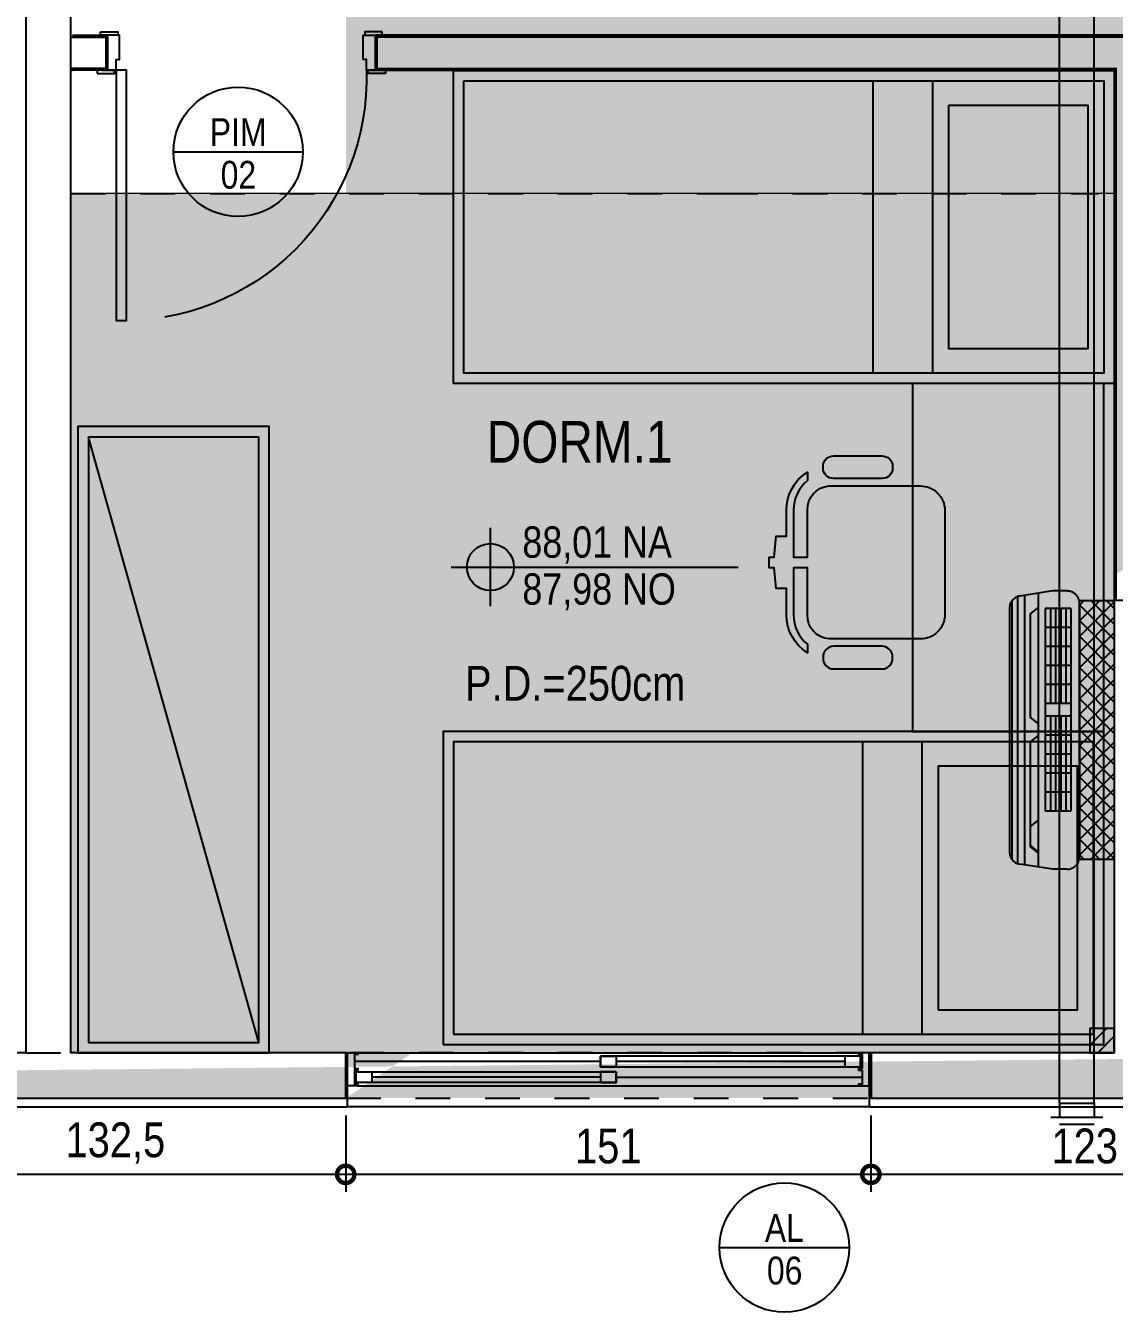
# Model space of a CAD drawing. Header units: metres. Extents: x -40 to 570, y -25 to 184.
# Drawn here: x 2.66 to 5.79, y -9.986 to -6.288 of the extents above; entities that cross this region are included whole.
import ezdxf
from ezdxf.enums import TextEntityAlignment as Align

# ---------------------------------------------------------------- set-up
doc = ezdxf.new("R2010")
doc.units = ezdxf.units.M
for name, pattern in [('DUPLEX INFERIOR$0$DASHEDX2', [1.5, 1, -0.5]), ('DUPLEX INFERIOR$0$ESTILO_TQS_0001', [1, 0.7, -0.3]), ('DUPLEX INFERIOR$0$HIDDEN2', [0.1875, 0.125, -0.0625])]:
    doc.linetypes.add(name, pattern=pattern)
for name, color, linetype in [('ARQ-DIM', 2, 'Continuous'), ('ARQ-SIM', 1, 'Continuous'), ('ARQ-TXT', 2, 'Continuous'), ('DUPLEX INFERIOR$0$1', 232, 'DUPLEX INFERIOR$0$DASHEDX2'), ('DUPLEX INFERIOR$0$210', 15, 'DUPLEX INFERIOR$0$ESTILO_TQS_0001'), ('DUPLEX INFERIOR$0$3', 2, 'Continuous'), ('DUPLEX INFERIOR$0$4', 2, 'Continuous'), ('DUPLEX INFERIOR$0$5', 2, 'Continuous'), ('DUPLEX INFERIOR$0$ARQ-ALV ACAB', 4, 'Continuous'), ('DUPLEX INFERIOR$0$ARQ-ALV OSSO', 5, 'Continuous'), ('DUPLEX INFERIOR$0$ARQ-AUX', 7, 'Continuous'), ('DUPLEX INFERIOR$0$ARQ-AUX1 @ 1', 1, 'Continuous'), ('DUPLEX INFERIOR$0$ARQ-CAX @ 1', 1, 'Continuous'), ('DUPLEX INFERIOR$0$ARQ-ENCH', 1, 'Continuous'), ('DUPLEX INFERIOR$0$ARQ-MOB', 7, 'Continuous'), ('DUPLEX INFERIOR$0$ARQ-PRJ', 7, 'DUPLEX INFERIOR$0$DASHEDX2'), ('DUPLEX INFERIOR$0$MAUROAMARELO', 162, 'DUPLEX INFERIOR$0$DASHEDX2'), ('DUPLEX INFERIOR$0$MAUROCYAN', 162, 'Continuous')]:
    doc.layers.add(name, color=color, linetype=linetype)
doc.layers.add('DUPLEX INFERIOR$0$ARQ-FORRO', color=9, linetype='Continuous', lineweight=5)
doc.styles.add('Adesa', font='ARIALN.TTF')
doc.dimstyles.new('ADESA 1-0050', dxfattribs={"dimtxt": 0.1, "dimasz": 0.1, "dimexe": 0.05, "dimexo": 0.05, "dimgap": 0.03, "dimtad": 1, "dimdec": 1, "dimlfac": 100, "dimzin": 12, "dimtxsty": 'Adesa', "dimblk": 'DOTSMALL', "dimcen": 1, "dimdle": 0.05, "dimclrd": 1, "dimclre": 1, "dimclrt": 256, "dimazin": 3, "dimtm": 1e-09, "dimtfac": 1, "dimtdec": 1, "dimtmove": 1, "dimatfit": 0, "dimldrblk": 'DOTSMALL', "dimfxl": 0.8, "dimtvp": 2, "dimtolj": 1, "dimtzin": 0, "dimarcsym": 0})

# ---------------------------------------------------------------- blocks, each defined once
blk = doc.blocks.new('NipAcOs')
at = {"layer": 'ARQ-SIM'}
h = blk.add_hatch(color=256, dxfattribs=at)
h.dxf.hatch_style = 1
h.paths.add_polyline_path([(0, 0.15, 0.414214), (-0.15, 0), (0, 0)])
h.paths.add_polyline_path([(0.15, 0), (0, 0), (0, -0.15, 0.414214)])
for p, q in [((0, -0.25), (0, 0.25)), ((-0.25, 0), (0.15, 0)), ((0.15, 0), (1.5834, 0))]:
    blk.add_line(p, q, dxfattribs=at)
blk.add_circle((0, 0), 0.15, dxfattribs=at)
at = {"style": 'Adesa'}
for p in [(0.204, 0.06), (0.204, -0.24)]:
    blk.add_attdef('000,00', p, '', height=0.2, dxfattribs=at)
blk = doc.blocks.new('DUPLEX INFERIOR$0$CAMA-SOLTEIRO')
at = {"flags": 128}
for points in [[(1.9, 0), (0, 0), (0, 0.9), (1.9, 0.9)], [(1.87, 0.03), (0.03, 0.03), (0.03, 0.87), (1.87, 0.87)], [(0.6938, 0.03), (0.5224, 0.03), (0.5224, 0.87), (0.6938, 0.87)], [(0.4762, 0.1), (0.0762, 0.1), (0.0762, 0.8), (0.4762, 0.8)]]:
    blk.add_lwpolyline(points, close=True, dxfattribs=at)
blk = doc.blocks.new('*U807')
at = {"flags": 128}
for points in [[(1.8, 0), (1.8, 0.55), (0, 0.55), (0, 0)], [(1.77, 0.03), (1.77, 0.52), (0.03, 0.52), (0.03, 0.03)]]:
    blk.add_lwpolyline(points, close=True, dxfattribs=at)
blk.add_lwpolyline([(1.77, 0.52), (0.03, 0.03)], dxfattribs=at)
blk = doc.blocks.new('DUPLEX INFERIOR$0$arq-cadeira giro')
at = {"linetype": 'Continuous'}
blk.add_lwpolyline([(-0.25, -0.3062), (-0.18, -0.3062, 0.414214), (-0.15, -0.2762), (-0.15, -0.2712, 0.414214), (-0.18, -0.2412), (-0.25, -0.2412), (-0.32, -0.2412, 0.414214), (-0.35, -0.2712), (-0.35, -0.2762, 0.414214), (-0.32, -0.3062)], format="xyb", close=True, dxfattribs=at)
at = {"layer": 'DUPLEX INFERIOR$0$ARQ-MOB', "linetype": 'Continuous'}
for points in [[(-0.25, 0.3062), (-0.18, 0.3062, -0.414214), (-0.15, 0.2762), (-0.15, 0.2712, -0.414214), (-0.18, 0.2412), (-0.25, 0.2412), (-0.32, 0.2412, -0.414214), (-0.35, 0.2712), (-0.35, 0.2762, -0.414214), (-0.32, 0.3062)], [(-0.25, -0.3062), (-0.18, -0.3062, 0.414214), (-0.15, -0.2762), (-0.15, -0.2712, 0.414214), (-0.18, -0.2412), (-0.25, -0.2412), (-0.32, -0.2412, 0.414214), (-0.35, -0.2712), (-0.35, -0.2762, 0.414214), (-0.32, -0.3062)]]:
    blk.add_lwpolyline(points, format="xyb", close=True, dxfattribs=at)
at = {"layer": 'DUPLEX INFERIOR$0$ARQ-MOB'}
blk.add_lwpolyline([(-0.5052, 0), (-0.5052, 0.0154), (-0.4902, 0.0154), (-0.4852, 0.0754), (-0.4552, 0.0754), (-0.4552, 0.1504, -0.255924), (-0.3952, 0.2599), (-0.3952, 0.2352, 0.223888), (-0.4352, 0.1504), (-0.4352, 0.0154), (-0.3952, 0.0154), (-0.3952, 0.1504, -0.39825), (-0.3325, 0.22), (-0.07, 0.22, -0.414214), (0, 0.15), (0, 0), (0, -0.15, -0.414214), (-0.07, -0.22), (-0.3325, -0.22, -0.39825), (-0.3952, -0.1504), (-0.3952, -0.0154), (-0.4352, -0.0154), (-0.4352, -0.1504, 0.223888), (-0.3952, -0.2352), (-0.3952, -0.2599, -0.255924), (-0.4552, -0.1504), (-0.4552, -0.0754), (-0.4852, -0.0754), (-0.4902, -0.0154), (-0.5052, -0.0154)], format="xyb", close=True, dxfattribs=at)
blk = doc.blocks.new('DUPLEX INFERIOR$0$LAYOUT APTO DUP INF TIPO 2')
at = {"layer": 'DUPLEX INFERIOR$0$ARQ-MOB'}
blk.add_lwpolyline([(-21.1047, -8.315), (-21.105, -7.315), (-20.5547, -7.315), (-20.5547, -8.315)], close=True, dxfattribs=at)
at = {"layer": 'DUPLEX INFERIOR$0$ARQ-MOB', "xscale": -1, "zscale": 39.37007874015748, "rotation": 180}
blk.add_blockref('DUPLEX INFERIOR$0$CAMA-SOLTEIRO', (-21.1349, -6.415), dxfattribs=at)
at = {"layer": 'DUPLEX INFERIOR$0$ARQ-MOB', "xscale": -1, "rotation": 90}
blk.add_blockref('*U807', (-18.155, -7.4388, 0), dxfattribs=at)
at = {"layer": 'DUPLEX INFERIOR$0$ARQ-MOB', "ltscale": 0.5, "xscale": -1}
blk.add_blockref('DUPLEX INFERIOR$0$arq-cadeira giro', (-20.6475, -7.8291, 0), dxfattribs=at)
at = {"layer": 'DUPLEX INFERIOR$0$ARQ-MOB', "zscale": 39.37007874015748}
blk.add_blockref('DUPLEX INFERIOR$0$CAMA-SOLTEIRO', (-21.105, -9.215), dxfattribs=at)
blk = doc.blocks.new('*U908')
at = {"color": 0, "linetype": 'ByBlock', "ltscale": 0.5}
for points in [[(0.02, -0.045), (0.03, -0.045), (0.03, -0.05), (0.02, -0.05), (0.02, -0.09), (0.03, -0.09), (0.03, -0.095), (0.02, -0.095), (0.02, -0.09), (0.03, -0.09), (0.03, -0.095), (0, -0.095), (0, 0), (0.03, 0), (0.03, -0.005), (0.02, -0.005), (0.02, -0.045)], [(1.48, -0.045), (1.47, -0.045), (1.47, -0.05), (1.48, -0.05), (1.48, -0.09), (1.47, -0.09), (1.47, -0.095), (1.48, -0.095), (1.48, -0.09), (1.47, -0.09), (1.47, -0.095), (1.5, -0.095), (1.5, 0), (1.47, 0), (1.47, -0.005), (1.48, -0.005), (1.48, -0.045)], [(0.025, -0.01), (0.07, -0.01), (0.07, -0.04), (0.025, -0.04)], [(0.7725, -0.01), (0.7275, -0.01), (0.7275, -0.04), (0.7725, -0.04)], [(0.7275, -0.055), (0.7725, -0.055), (0.7725, -0.085), (0.7275, -0.085)], [(1.475, -0.055), (1.43, -0.055), (1.43, -0.085), (1.475, -0.085)]]:
    blk.add_lwpolyline(points, close=True, dxfattribs=at)
at = {"color": 8, "linetype": 'ByBlock', "ltscale": 0.5}
for points in [[(1.47, 0), (0.03, 0)], [(0.7725, -0.025), (1.48, -0.025)], [(0.7275, -0.07), (0.02, -0.07)], [(1.47, -0.095), (0.03, -0.095)]]:
    blk.add_lwpolyline(points, dxfattribs=at)
at = {"color": 7, "linetype": 'ByBlock', "ltscale": 0.5}
for points in [[(0.7725, -0.01), (0.7725, -0.04), (0.025, -0.04), (0.025, -0.01)], [(0.7275, -0.055), (0.7275, -0.085), (1.475, -0.085), (1.475, -0.055)]]:
    blk.add_lwpolyline(points, close=True, dxfattribs=at)
for points in [[(0.07, -0.025), (0.7275, -0.025)], [(0.7725, -0.07), (1.43, -0.07)]]:
    blk.add_lwpolyline(points, dxfattribs=at)
blk = doc.blocks.new('*U916')
for points in [[(-0.765, -0.04), (-0.715, -0.04), (-0.715, -0.05), (-0.765, -0.05)], [(0.045, -0.04), (-0.005, -0.04), (-0.005, -0.05), (0.045, -0.05)], [(-0.775, -0.16), (-0.725, -0.16), (-0.725, -0.15), (-0.775, -0.15)], [(0, -0.15), (0, -0.87), (-0.03, -0.87), (-0.03, -0.15)], [(0.055, -0.16), (0.005, -0.16), (0.005, -0.15), (0.055, -0.15)]]:
    blk.add_lwpolyline(points, close=True)
for points in [[(-0.76, -0.15), (-0.72, -0.15), (-0.72, -0.12), (-0.71, -0.12), (-0.71, -0.05), (-0.745, -0.05), (-0.745, -0.15)], [(0.04, -0.15), (0, -0.15), (0, -0.12), (-0.01, -0.12), (-0.01, -0.05), (0.025, -0.05), (0.025, -0.15)]]:
    blk.add_lwpolyline(points)
at = {"layer": 'DUPLEX INFERIOR$0$ARQ-PRJ'}
blk.add_arc((-0.0208, -0.1708), 0.6995, 178.2986, 271.7014, dxfattribs=at)
blk = doc.blocks.new('DUPLEX INFERIOR$0$E2')
at = {"layer": 'DUPLEX INFERIOR$0$ARQ-PRJ'}
for p, q in [((305.3871, -368.5577), (305.5371, -368.5577)), ((305.4121, -368.5377), (305.5121, -368.5377)), ((305.4121, -368.5977), (305.4121, -368.5577)), ((305.5121, -368.5977), (305.5121, -368.5577)), ((305.4121, -368.5977), (305.5121, -368.5977))]:
    blk.add_line(p, q, dxfattribs=at)
blk = doc.blocks.new('DUPLEX INFERIOR$0$A$Cb062c115')
at = {"layer": 'DUPLEX INFERIOR$0$ARQ-PRJ', "linetype": 'DUPLEX INFERIOR$0$HIDDEN2', "ltscale": 50}
for p, q in [((0.2126, -0.0098, 0), (0.2126, -3.3162, 0)), ((0.3126, -0.0098, 0), (0.3126, -3.3162, 0))]:
    blk.add_line(p, q, dxfattribs=at)
at = {"layer": 'DUPLEX INFERIOR$0$ARQ-PRJ', "xscale": -1}
blk.add_blockref('DUPLEX INFERIOR$0$E2', (305.7247, 368.5879, 0), dxfattribs=at)
blk = doc.blocks.new('DUPLEX INFERIOR$0$PL APTO TIPO 3')
at = {"layer": 'DUPLEX INFERIOR$0$ARQ-ENCH'}
h = blk.add_hatch(dxfattribs=at)
h.set_pattern_fill('ANSI31', color=256, scale=0.01)
h.set_pattern_definition([(45, (-83.549162, 10.369576), (-0.02245064, 0.02245064), [])])
h.paths.add_polyline_path([(-10.9899, 2.76), (-10.9199, 2.76), (-10.9199, 2.83), (-10.9899, 2.83)])
at = {"layer": 'DUPLEX INFERIOR$0$ARQ-FORRO'}
h = blk.add_hatch(color=256, dxfattribs=at)
h.dxf.hatch_style = 1
h.paths.add_polyline_path([(-7.99, 2.83), (-10.99, 2.83), (-10.99, 0.36), (-7.99, 0.36)])
at = {"layer": 'DUPLEX INFERIOR$0$ARQ-ALV ACAB'}
for p, q in [((-10.285, 2.9849, 0), (-11.145, 2.9849, 0)), ((-10.285, 2.83, 0), (-10.285, 2.9849, 0)), ((-10.9899, 1.525, 0), (-10.9899, 2.83, 0)), ((-10.9899, 2.83, 0), (-10.285, 2.83, 0))]:
    blk.add_line(p, q, dxfattribs=at)
at = {"layer": 'DUPLEX INFERIOR$0$ARQ-ALV ACAB', "elevation": 0}
for points in [[(-10.8576, 2.985), (-11.525, 2.985)], [(-7.86, 2.83), (-7.4503, 2.8299), (-7.4503, 2.9849), (-7.905, 2.9849), (-7.905, 2.9849), (-8.785, 2.9849), (-8.785, 2.83), (-7.99, 2.83), (-7.99, 0.005), (-7.995, 0.005), (-7.995, 0.005)], [(-7.99, -0.095), (-7.99, -0.1612), (-7.99, -0.17), (-7.99, -0.175), (-7.86, -0.175), (-7.86, 2.83)], [(-11.0899, 1.53), (-11.0899, -0.0951), (-8.865, -0.095), (-8.865, 0.005), (-10.99, 0.0049), (-10.9899, 1.525)]]:
    blk.add_lwpolyline(points, dxfattribs=at)
at = {"layer": 'DUPLEX INFERIOR$0$ARQ-ALV ACAB'}
blk.add_lwpolyline([(-7.995, -0.095), (-8.095, -0.095), (-8.095, 0.005), (-7.995, 0.005)], dxfattribs=at)
at = {"layer": 'DUPLEX INFERIOR$0$ARQ-ALV OSSO', "elevation": 0}
for points in [[(-10.8576, 2.96), (-11.52, 2.96)], [(-11.0849, 1.53), (-11.0849, -0.0901), (-8.87, -0.09), (-8.87, 0), (-10.995, -0.0001), (-10.9949, 1.53)]]:
    blk.add_lwpolyline(points, dxfattribs=at)
at = {"layer": 'DUPLEX INFERIOR$0$ARQ-ALV OSSO'}
blk.add_lwpolyline([(-7.99, -0.09), (-8.09, -0.09), (-8.09, 0), (-7.99, 0)], dxfattribs=at)
at = {"layer": 'DUPLEX INFERIOR$0$ARQ-AUX', "elevation": 0}
blk.add_lwpolyline([(-10.29, 2.9849), (-8.785, 2.9849)], dxfattribs=at)
at = {"layer": 'DUPLEX INFERIOR$0$ARQ-ENCH', "elevation": 0}
blk.add_lwpolyline([(-10.9899, 2.76), (-10.9199, 2.76), (-10.9199, 2.83), (-10.9899, 2.83)], close=True, dxfattribs=at)
at = {"layer": 'DUPLEX INFERIOR$0$ARQ-FORRO', "elevation": 0}
blk.add_lwpolyline([(-7.99, 2.83), (-10.99, 2.83), (-10.99, 0.36), (-7.99, 0.36)], close=True, dxfattribs=at)
blk.add_blockref('DUPLEX INFERIOR$0$A$Cb062c115', (-11.145, 2.9849, 0))
at = {"layer": 'DUPLEX INFERIOR$0$ARQ-AUX1 @ 1', "xscale": -1, "rotation": 180}
blk.add_blockref('*U908', (-10.285, 2.83, 0), dxfattribs=at)
at = {"layer": 'DUPLEX INFERIOR$0$ARQ-CAX @ 1', "xscale": -1, "rotation": 180}
blk.add_blockref('*U916', (-8.12, -0.145), dxfattribs=at)
blk = doc.blocks.new('DUPLEX INFERIOR$0$Q1')
at = {"layer": 'DUPLEX INFERIOR$0$MAUROAMARELO'}
for p, q in [((240.9168, -387.1027), (240.1738, -387.1027)), ((240.8957, -387.0957), (240.1949, -387.0957)), ((240.1453, -387.22), (240.16, -387.125)), ((240.9328, -387.1387), (240.1577, -387.1387)), ((240.9288, -387.1183), (240.1619, -387.1183)), ((240.9453, -387.22), (240.9307, -387.125)), ((240.1927, -387.1785), (240.2109, -387.1547)), ((240.1959, -387.1785), (240.2142, -387.1547)), ((240.2684, -387.1547), (240.2109, -387.1547)), ((240.5115, -387.1547), (240.2142, -387.1547)), ((240.2867, -387.1785), (240.2684, -387.1547)), ((240.5298, -387.1785), (240.5115, -387.1547)), ((240.5641, -387.1785), (240.5823, -387.1547)), ((240.8797, -387.1547), (240.5823, -387.1547)), ((240.898, -387.1785), (240.8797, -387.1547)), ((240.9389, -387.1785), (240.151, -387.1785)), ((240.3122, -387.2718), (240.3122, -387.1987)), ((240.6214, -387.1987), (240.3122, -387.1987)), ((240.4202, -387.2135), (240.3122, -387.2135)), ((240.3669, -387.2718), (240.3669, -387.1987)), ((240.4833, -387.2135), (240.4202, -387.2135)), ((240.4217, -387.2718), (240.4217, -387.1987)), ((240.4764, -387.2718), (240.4764, -387.1987)), ((240.5464, -387.2135), (240.4833, -387.2135)), ((240.5311, -387.2718), (240.5311, -387.1987)), ((240.5859, -387.2135), (240.5464, -387.2135)), ((240.5859, -387.2718), (240.5859, -387.1987)), ((240.6214, -387.2718), (240.6214, -387.1987)), ((240.895, -387.1987), (240.6214, -387.1987)), ((240.7294, -387.2135), (240.6214, -387.2135)), ((240.6761, -387.2718), (240.6761, -387.1987)), ((240.7925, -387.2135), (240.7294, -387.2135)), ((240.7308, -387.2718), (240.7308, -387.1987)), ((240.7856, -387.2718), (240.7856, -387.1987)), ((240.8556, -387.2135), (240.7925, -387.2135)), ((240.8403, -387.2718), (240.8403, -387.1987)), ((240.895, -387.2135), (240.8556, -387.2135)), ((240.895, -387.2718), (240.895, -387.1987)), ((240.1453, -387.2614), (240.1453, -387.22)), ((240.4202, -387.2283), (240.3122, -387.2283)), ((240.4202, -387.2431), (240.3122, -387.2431)), ((240.4833, -387.2283), (240.4202, -387.2283)), ((240.4833, -387.2431), (240.4202, -387.2431)), ((240.5464, -387.2283), (240.4833, -387.2283)), ((240.5464, -387.2431), (240.4833, -387.2431)), ((240.5859, -387.2283), (240.5464, -387.2283)), ((240.5859, -387.2431), (240.5464, -387.2431)), ((240.7294, -387.2283), (240.6214, -387.2283)), ((240.7294, -387.2431), (240.6214, -387.2431)), ((240.7925, -387.2283), (240.7294, -387.2283)), ((240.7925, -387.2431), (240.7294, -387.2431)), ((240.8556, -387.2283), (240.7925, -387.2283)), ((240.8556, -387.2431), (240.7925, -387.2431)), ((240.895, -387.2283), (240.8556, -387.2283)), ((240.895, -387.2431), (240.8556, -387.2431)), ((240.9453, -387.2614), (240.9453, -387.22)), ((240.4202, -387.2578), (240.3122, -387.2578)), ((240.6214, -387.2718), (240.3122, -387.2718)), ((240.4833, -387.2578), (240.4202, -387.2578)), ((240.5464, -387.2578), (240.4833, -387.2578)), ((240.5859, -387.2578), (240.5464, -387.2578)), ((240.7294, -387.2578), (240.6214, -387.2578)), ((240.895, -387.2718), (240.6214, -387.2718)), ((240.7925, -387.2578), (240.7294, -387.2578)), ((240.8556, -387.2578), (240.7925, -387.2578)), ((240.895, -387.2578), (240.8556, -387.2578)), ((240.9098, -387.2969), (240.1808, -387.2969))]:
    blk.add_line(p, q, dxfattribs=at)
for centre, start, end in [((240.1949, -387.1312), 90, 170), ((240.8957, -387.1312), 10, 90), ((240.1808, -387.2614), 180, 270), ((240.9098, -387.2614), 270, 0)]:
    blk.add_arc(centre, 0.0355, start, end, dxfattribs=at)
blk = doc.blocks.new('DUPLEX INFERIOR$0$EN5')
at = {"layer": 'DUPLEX INFERIOR$0$MAUROCYAN', "linetype": 'Continuous'}
h = blk.add_hatch(dxfattribs=at)
h.set_pattern_fill('ANSI37', color=256, scale=0.01, angle=90)
h.set_pattern_definition([(135, (11497.746498, -5025.019895), (-0.0224506403, -0.0224506403), []), (225, (11497.746498, -5025.019895), (0.0224506403, -0.0224506403), [])])
h.paths.add_polyline_path([(8262.3389, 3230.3987), (8262.3389, 3231.1434), (8262.4389, 3231.1434), (8262.4389, 3230.3987)])
at = {"layer": 'DUPLEX INFERIOR$0$MAUROCYAN'}
blk.add_lwpolyline([(8262.3389, 3230.3987), (8262.3389, 3231.1434), (8262.4389, 3231.1434), (8262.4389, 3230.3987)], close=True, dxfattribs=at)
blk = doc.blocks.new('DUPLEX INFERIOR$0$A$Cca75143c')
at = {"layer": 'DUPLEX INFERIOR$0$MAUROAMARELO', "rotation": 89.99999999999999}
blk.add_blockref('DUPLEX INFERIOR$0$Q1', (-391.5469, -241.0678), dxfattribs=at)
at = {"layer": 'DUPLEX INFERIOR$0$MAUROCYAN'}
blk.add_blockref('DUPLEX INFERIOR$0$EN5', (-8266.589, -3231.2935), dxfattribs=at)
blk = doc.blocks.new('DUPLEX INFERIOR$0$EST-LO-11-DPS-R00')
at = {"layer": 'DUPLEX INFERIOR$0$3'}
h = blk.add_hatch(color=8, dxfattribs=at)
h.dxf.hatch_style = 1
h.paths.add_polyline_path([(-2548.999343, 77.995239), (-2561.999343, 77.995239), (-2561.999343, -195.997845), (-2399.510997, -195.997845), (-2399.510997, -182.997845), (-2548.999343, -182.997845)], flags=17)
h.paths.add_polyline_path([(-1534.999687, -195.99998), (-1385.510847, -195.99998), (-1385.510847, -183.000162), (-1534.999687, -183.000162), (-1534.999687, 77.996564), (-1547.999687, 77.996564), (-1547.999687, -232.000655), (-1995.001965, -232.000655), (-1995.001965, -100.000255), (-2008.001965, -100.000255), (-2008.001965, -232.000956), (-2253.500545, -232.000956), (-2253.500545, -245.000515), (-1534.999687, -245.000515)], flags=17)
h.paths.add_polyline_path([(-2399.510997, -445.004573), (-2561.999822, -445.004573), (-2561.999822, -718.997885), (-2548.999822, -718.997885), (-2548.999822, -458.004573), (-2399.510997, -458.004573)], flags=17)
h.paths.add_polyline_path([(-232.004486, -395.998796), (719.496112, -396.003017), (719.496112, -409.003017), (473.006123, -409.003017), (473.006123, -541.00374), (459.996043, -541.00374), (459.996043, -409.002436), (12.995548, -409.002436), (12.995548, -937.000989), (-251.979379, -937.000989), (-251.979379, -924.007258), (-232.004327, -924.007258), (-232.004327, -855.00029), (-213.00434, -855.00029), (-213.00434, -924.000989), (-0.004452, -924.000989), (-0.004452, -414.999045), (-213.004452, -414.999045), (-213.004452, -481.999806), (-232.004486, -481.999806)])
h.paths.add_polyline_path([(719.496112, -244.999631), (-57.501936, -244.996565), (-57.501936, -225.996565), (0, -225.996565), (0, 0), (-236.004459, 0), (-236.004459, -245.001184), (-249.004459, -245.001184), (-249.004459, 12.999153), (-0.000305, 12.999153), (-0.000305, 282.997758), (-504.003335, 282.997758), (-504.003335, -245.001184), (-517.003335, -245.001184), (-517.003335, 295.998453), (12.994618, 295.998453), (12.994618, -232.000212), (459.996043, -232.000212), (459.996043, -99.998908), (472.996043, -99.998908), (472.996043, -231.999631), (719.496112, -231.999631)])
h.paths.add_polyline_path([(-993.00031, -541.00374), (-993.00031, -409.003017), (-1239.500379, -409.003017), (-1239.500379, -396.003017), (-520.003335, -396.002991), (-520.003335, -409.002991), (-980.00031, -409.002436), (-980.00031, -541.00374)])
h.paths.add_polyline_path([(-2253.500545, -396.001692), (-1534.999904, -396.002133), (-1534.999904, -445.002668), (-1385.510832, -445.002668), (-1385.510832, -458.002486), (-1534.999904, -458.002486), (-1534.999904, -718.997619), (-1547.999904, -718.997619), (-1547.999904, -409.001461), (-1995.001777, -409.001461), (-1995.001777, -540.99621), (-2008.001965, -540.99621), (-2008.001965, -409.001316), (-2253.500545, -409.001316)])
h.paths.add_polyline_path([(1027.995404, -445.001113), (865.506331, -445.001113), (865.506331, -458.001113), (1014.995404, -458.001113), (1014.995404, -718.997491), (1027.995404, -718.997491)])
h.paths.add_polyline_path([(-520.003335, -244.999631), (-520.003335, -232.000212), (-980.00031, -232.000212), (-980.00031, -99.998908), (-993.00031, -99.998908), (-993.00031, -231.999631), (-1239.500379, -231.999631), (-1239.500379, -244.999631)])
h.paths.add_polyline_path([(1245.999783, -327.001325), (1689.007686, -327.001325), (1689.007686, -314.001325), (1245.999783, -314.001325)])
h.paths.add_polyline_path([(1027.995156, -196.001535), (1027.995156, 77.998295), (1014.995156, 77.998295), (1014.995156, -183.001611), (865.506331, -183.001611), (865.506331, -196.001535)])
h.paths.add_polyline_path([(-3223.007243, -327.001325), (-2779.99934, -327.001325), (-2779.99934, -314.001325), (-3223.007243, -314.001325)])
h.paths.add_polyline_path([(-517.003335, -937.001848), (-352.982201, -937.001848), (-352.982201, -924.001848), (-504.003335, -924.001848), (-504.003335, -395.998796), (-517.003335, -395.998796)])
h.paths.add_polyline_path([(1015.01125, -327.001325), (1155.51125, -327.001325), (1155.51125, -314.001325), (1015.01125, -314.001325)])
h.paths.add_polyline_path([(-2689.510807, -327.001325), (-2549.010807, -327.001325), (-2549.010807, -314.001325), (-2689.510807, -314.001325)])
edge = h.paths.add_edge_path()
edge.add_line((-2253.500545, -245.000956), (-2253.500545, -232.000956))
edge.add_line((-2253.500545, -232.000956), (-2008.001965, -232.000956))
edge.add_line((-2008.001965, -232.000956), (-2008.001965, -100.000255))
edge.add_line((-2008.001965, -100.000255), (-1995.001965, -100.000255))
edge.add_line((-1995.001965, -100.000255), (-1995.001965, -232.000655))
edge.add_line((-1995.001965, -232.000655), (-1547.999687, -232.000655))
edge.add_line((-1547.999687, -232.000655), (-1547.999687, 77.996564))
edge.add_line((-1547.999687, 77.996564), (-1534.999687, 77.996564))
edge.add_line((-1534.999687, 77.996564), (-1534.999687, -183.000162))
edge.add_line((-1534.999687, -183.000162), (-1385.510847, -183.000162))
edge.add_line((-1385.510847, -183.000162), (-1385.510847, -195.99998))
edge.add_line((-1385.510847, -195.99998), (-1534.999687, -195.99998))
edge.add_line((-1534.999687, -195.99998), (-1534.999687, -245.000515))
edge.add_line((-1534.999687, -245.000515), (-2253.500545, -245.000515))
edge.add_line((-2399.510997, -445.004573), (-2561.999822, -445.004573))
edge.add_line((-2561.999822, -445.004573), (-2561.999822, -718.997885))
edge.add_line((-2561.999822, -718.997885), (-2548.999822, -718.997885))
edge.add_line((-2548.999822, -718.997885), (-2548.999822, -458.004573))
edge.add_line((-2548.999822, -458.004573), (-2399.510997, -458.004573))
edge.add_line((-2399.510997, -458.004573), (-2399.510997, -445.004803))
edge.add_line((-2561.999343, 77.995239), (-2561.999343, -195.997845))
edge.add_line((-2561.999343, -195.997845), (-2399.510997, -195.997845))
edge.add_line((-2399.510997, -195.997845), (-2399.510997, -182.997845))
edge.add_line((-2399.510997, -182.997845), (-2548.999343, -182.997845))
edge.add_line((-2548.999343, -182.997845), (-2548.999343, 77.995239))
edge.add_line((-2548.999343, 77.995239), (-2561.999822, 77.995239))
at = {"layer": 'DUPLEX INFERIOR$0$4'}
h = blk.add_hatch(color=8, dxfattribs=at)
h.dxf.hatch_style = 1
h.paths.add_polyline_path([(592.00078, 295.99876), (509.070038, 295.99876), (509.070038, 282.998799), (579.00078, 282.998799), (579.00078, 152.998392), (592.00078, 152.998392)], flags=17)
h.paths.add_polyline_path([(278.996047, 282.998965), (358.065003, 282.998965), (358.065003, 295.998882), (225.532296, 295.998882), (225.532296, 282.997551), (265.996047, 282.997551), (265.996047, -16.99916), (278.996047, -16.99916)], flags=17)
h.paths.add_polyline_path([(278.996063, -624.003488), (265.996063, -624.003488), (265.996063, -924.000199), (225.532312, -924.000199), (225.532312, -937.00153), (358.065018, -937.00153), (358.065018, -924.001613), (278.996063, -924.001613)], flags=17)
h.paths.add_polyline_path([(592.000796, -794.000771), (579.000796, -794.000771), (579.000796, -924.001447), (509.070053, -924.001447), (509.070053, -937.001408), (592.000796, -937.001408)], flags=17)
h.paths.add_polyline_path([(1736.995331, -901.001351), (1729.988975, -901.001351), (1729.988975, -569.001318), (1716.988975, -569.001318), (1716.988975, -901.001351), (1662.988975, -901.001351), (1662.988975, -914.001323), (1736.995331, -914.001323)], flags=17)
h.paths.add_polyline_path([(2137.995113, -539.001566), (2124.995113, -539.001566), (2124.995113, -901.001323), (2061.998395, -901.001323), (2061.998395, -914.001323), (2137.995113, -914.001323)], flags=17)
h.paths.add_polyline_path([(2137.99511, 272.998675), (2061.998393, 272.998675), (2061.998393, 259.998675), (2124.99511, 259.998675), (2124.99511, -102.001082), (2137.99511, -102.001082)], flags=17)
h.paths.add_polyline_path([(1737.001468, 272.998675), (1662.995113, 272.998675), (1662.995113, 259.998703), (1716.995113, 259.998703), (1716.995113, -72.00133), (1729.995113, -72.00133), (1729.995113, 259.998703), (1737.001468, 259.998703)], flags=17)
h.paths.add_polyline_path([(-745.53658, 295.998882), (-878.069286, 295.998882), (-878.069286, 282.998589), (-799.000061, 282.998589), (-799.000061, -16.99916), (-786.000061, -16.99916), (-786.000061, 282.997175), (-745.53658, 282.997175)], flags=17)
h.paths.add_polyline_path([(-520.003335, 296), (-594.536549, 296), (-594.536549, 283), (-533.003335, 283), (-533.003335, -231.999657), (-520.003335, -231.999657)], flags=17)
h.paths.add_polyline_path([(-520.003335, -409.002981), (-533.003335, -409.002981), (-533.003335, -924.002648), (-594.536549, -924.002648), (-594.536549, -937.002648), (-520.003335, -937.002648)], flags=17)
h.paths.add_polyline_path([(-745.536564, -923.999823), (-786.000045, -923.999823), (-786.000045, -624.003488), (-799.000045, -624.003488), (-799.000045, -924.001237), (-878.06927, -924.001237), (-878.06927, -937.00153), (-745.536564, -937.00153)], flags=17)
h.paths.add_polyline_path([(-3658.999778, -539.001566), (-3671.999778, -539.001566), (-3671.999778, -914.001323), (-3596.003061, -914.001323), (-3596.003061, -900.998934), (-3658.999778, -900.998934)], flags=17)
h.paths.add_polyline_path([(-3250.993641, -569.001318), (-3263.993641, -569.001318), (-3263.993641, -900.998962), (-3270.999997, -900.998962), (-3270.999997, -914.001323), (-3196.993641, -914.001323), (-3196.993641, -900.998962), (-3250.993641, -900.998962)], flags=17)
h.paths.add_polyline_path([(-2043.069595, -924.001447), (-2113.000337, -924.001447), (-2113.000337, -794.001191), (-2126.000337, -794.001191), (-2126.000337, -937.001408), (-2043.069595, -937.001408)], flags=17)
h.paths.add_polyline_path([(-1759.536745, -923.999823), (-1802.000496, -923.999823), (-1802.000496, -624.003488), (-1815.000496, -624.003488), (-1815.000496, -924.001237), (-1892.069452, -924.001237), (-1892.069452, -937.00153), (-1759.536745, -937.00153)], flags=17)
h.paths.add_polyline_path([(-3250.993641, 259.996314), (-3196.993641, 259.996314), (-3196.993641, 272.998675), (-3270.999997, 272.998675), (-3270.999997, 259.996314), (-3263.993641, 259.996314), (-3263.993641, -72.00133), (-3250.993641, -72.00133)], flags=17)
h.paths.add_polyline_path([(-3658.999778, 259.996286), (-3596.003061, 259.996286), (-3596.003061, 272.998675), (-3671.999778, 272.998675), (-3671.999778, -102.001082), (-3658.999778, -102.001082)], flags=17)
h.paths.add_polyline_path([(870.51125, -327.001325), (1015.01125, -327.001325), (1015.01125, -314.001325), (870.51125, -314.001325)], flags=17)
h.paths.add_polyline_path([(1517.998246, -449.002012), (1531.000227, -449.002012), (1531.000227, -327.001324), (1517.998246, -327.001324)], flags=17)
h.paths.add_polyline_path([(1689.007686, -327.001325), (1803.000199, -327.001325), (1803.000199, -314.002172), (1689.007686, -314.002172)], flags=17)
h.paths.add_polyline_path([(1518.002686, -314.002172), (1531.002686, -314.002172), (1531.002686, -192.002332), (1518.002686, -192.002332)], flags=17)
h.paths.add_polyline_path([(-3065.002243, -314.002172), (-3052.002243, -314.002172), (-3052.002243, -192.002332), (-3065.002243, -192.002332)], flags=17)
h.paths.add_polyline_path([(-3064.999784, -449.002012), (-3051.997803, -449.002012), (-3051.997803, -327.002172), (-3064.999784, -327.002172)], flags=17)
h.paths.add_polyline_path([(-3336.999755, -327.001324), (-3223.007243, -327.001324), (-3223.007243, -314.001325), (-3336.999755, -314.001325)], flags=17)
h.paths.add_polyline_path([(-2549.010807, -327.001325), (-2404.510807, -327.001325), (-2404.510807, -314.001325), (-2549.010807, -314.001325)], flags=17)
h.paths.add_polyline_path([(74.532066, -924.005286), (12.995548, -924.005286), (12.995548, -937.000989), (74.532066, -937.000989)], flags=17)
h.paths.add_polyline_path([(-1372.998858, -46.500032), (-1359.998858, -46.500032), (-1359.998858, 165.999968), (-1372.998858, 165.999968)], flags=17)
h.paths.add_polyline_path([(-2548.999822, -718.997885), (-2561.999822, -718.997885), (-2561.999822, -936.998934), (-2548.999822, -936.998934)], flags=17)
h.paths.add_polyline_path([(-2561.999822, -445.004573), (-2635.996513, -445.004573), (-2635.996513, -458.001295), (-2561.999822, -458.001295)], flags=17)
h.paths.add_polyline_path([(-1112.000061, 295.99876), (-1112.000061, 152.998767), (-1099.000187, 152.998767), (-1099.000187, 282.998799), (-1029.069445, 282.998799), (-1029.069445, 295.99876)], flags=17)
h.paths.add_polyline_path([(-2736.996513, -763.91298), (-2723.996513, -763.91298), (-2723.996513, -620.91298), (-2736.996513, -620.91298)], flags=17)
h.paths.add_polyline_path([(-2736.996513, -20.089668), (-2723.996513, -20.089668), (-2723.996513, 122.910332), (-2736.996513, 122.910332)], flags=17)
h.paths.add_polyline_path([(1027.995404, -718.997491), (1014.995404, -718.997491), (1014.995404, -936.998627), (1027.995404, -936.998627)], flags=17)
h.paths.add_polyline_path([(1101.995156, -445.001113), (1027.995404, -445.001113), (1027.995404, -457.997884), (1101.995156, -457.997884)], flags=17)
h.paths.add_polyline_path([(2138.000201, -253.001325), (2125.000197, -253.001325), (2125.000197, -314.001325), (1853.000199, -314.001325), (1853.000199, -327.001324), (2125.000219, -327.001324), (2125.000219, -388.001325), (2138.000201, -388.001325)])
h.paths.add_polyline_path([(839.999696, -46.499368), (852.999696, -46.499368), (852.999696, 166.000632), (839.999696, 166.000632)], flags=17)
h.paths.add_polyline_path([(839.999696, -807.00328), (852.999696, -807.00328), (852.999696, -594.50328), (839.999696, -594.50328)], flags=17)
h.paths.add_polyline_path([(-2386.999253, -807.00328), (-2373.999253, -807.00328), (-2373.999253, -594.50328), (-2386.999253, -594.50328)], flags=17)
h.paths.add_polyline_path([(1189.996956, -763.91298), (1202.996956, -763.91298), (1202.996956, -620.91298), (1189.996956, -620.91298)], flags=17)
h.paths.add_polyline_path([(1189.996956, -20.089668), (1202.996956, -20.089668), (1202.996956, 122.910332), (1189.996956, 122.910332)], flags=17)
h.paths.add_polyline_path([(-2984.999916, -914.001323), (-2984.999916, -750.999946), (-2997.999778, -750.999946), (-2997.999778, -900.997727), (-3045.999778, -900.997727), (-3045.999778, -914.001323)], flags=17)
h.paths.add_polyline_path([(1451.000359, 272.998675), (1451.000359, 109.997373), (1464.000222, 109.997373), (1464.000222, 259.995079), (1512.000221, 259.995079), (1512.000221, 272.998675)], flags=17)
h.paths.add_polyline_path([(1451.000359, -914.001323), (1512.000221, -914.001323), (1512.000221, -900.997727), (1464.000222, -900.997727), (1464.000222, -751.000021), (1451.000359, -751.000021)], flags=17)
h.paths.add_polyline_path([(-1372.998858, -807.001266), (-1359.998858, -807.001266), (-1359.998858, -594.501266), (-1372.998858, -594.501266)], flags=17)
h.paths.add_polyline_path([(-1099.000046, -794.001415), (-1111.99992, -794.001415), (-1111.99992, -937.001408), (-1029.069303, -937.001408), (-1029.069303, -924.001447), (-1099.000046, -924.001447)], flags=17)
h.paths.add_polyline_path([(-2561.999366, -183.001307), (-2635.999822, -183.001307), (-2635.999822, -196.001304), (-2561.999343, -195.997845)], flags=17)
h.paths.add_polyline_path([(-2549.004314, 295.991967), (-2561.999366, 295.991967), (-2561.999366, 77.995239), (-2549.004314, 77.995239)], flags=17)
h.paths.add_polyline_path([(1797.998392, -914.001296), (1910.998392, -914.001296), (1910.998392, -901.001323), (1797.998392, -901.001323)], flags=17)
h.paths.add_polyline_path([(1101.995156, -183.004764), (1027.995156, -183.004764), (1027.995156, -196.001535), (1101.995156, -196.001535)], flags=17)
h.paths.add_polyline_path([(1027.995156, 295.998392), (1014.995156, 295.998392), (1014.995156, 77.998295), (1027.995156, 77.998295)], flags=17)
h.paths.add_polyline_path([(1797.998392, 259.998675), (1910.998392, 259.998675), (1910.998392, 272.998648), (1797.998392, 272.998648)], flags=17)
h.paths.add_polyline_path([(-1534.999904, -718.997619), (-1547.999935, -718.997619), (-1547.999672, -924.00172), (-1608.536714, -924.00172), (-1608.53673, -937.001381), (-1482.999904, -937.001381), (-1482.999904, -924.002611), (-1534.999904, -924.002611)], flags=17)
h.paths.add_polyline_path([(-3445.003058, -914.001296), (-3332.003058, -914.001296), (-3332.003058, -900.998934), (-3445.003058, -900.998934)], flags=17)
h.paths.add_polyline_path([(74.531441, 295.998453), (12.994618, 295.998453), (12.994618, 282.998733), (74.531441, 282.998733)], flags=17)
h.paths.add_polyline_path([(-3658.999753, -253.001325), (-3671.999758, -253.001325), (-3671.999758, -388.001325), (-3658.999775, -388.001325), (-3658.999775, -327.001324), (-3386.999755, -327.001324), (-3386.999755, -314.001325), (-3658.999753, -314.001325)], flags=17)
h.paths.add_polyline_path([(-1482.999919, 295.998733), (-1608.53673, 295.998733), (-1608.53673, 282.999072), (-1547.999687, 282.999072), (-1547.999687, 77.996564), (-1534.999919, 77.996564), (-1534.999919, 282.999963), (-1482.999919, 282.999963)], flags=17)
h.paths.add_polyline_path([(-2126.000352, 295.99876), (-2126.000352, 152.998767), (-2113.000352, 152.998767), (-2113.000352, 282.99876), (-2043.06961, 282.99876), (-2043.06961, 295.99876)], flags=17)
h.paths.add_polyline_path([(-2386.999253, 11.500632), (-2373.999253, 11.500632), (-2373.999253, 166.000632), (-2386.999253, 166.000632)], flags=17)
h.paths.add_polyline_path([(-2984.999916, 272.998675), (-3045.999916, 272.998675), (-3045.999916, 259.998675), (-2997.999916, 259.998675), (-2997.999916, 109.998591), (-2984.999916, 109.998591)], flags=17)
h.paths.add_polyline_path([(-3445.003058, 259.996286), (-3332.003058, 259.996286), (-3332.003058, 272.998648), (-3445.003058, 272.998648)], flags=17)
h.paths.add_polyline_path([(-1815.007394, 30.00084), (-1802.007394, 30.00084), (-1802.007394, 188.50084), (-1815.007394, 188.50084)], flags=17)
h.paths.add_polyline_path([(-1892.036745, 282.997514), (-1759.536745, 282.997514), (-1759.536745, 295.997514), (-1892.036745, 295.997514)], flags=17)
edge = h.paths.add_edge_path()
edge.add_line((592.000796, 295.99876), (509.070038, 295.99876))
edge.add_line((509.070038, 295.99876), (509.070038, 282.998799))
edge.add_line((509.070038, 282.998799), (579.00078, 282.998799))
edge.add_line((579.00078, 282.998799), (579.00078, 152.998392))
edge.add_line((579.00078, 152.998392), (592.00078, 152.998392))
edge.add_line((592.00078, 152.998392), (592.00078, 295.99876))
edge.add_line((592.000796, -937.001408), (592.000796, -794.000771))
edge.add_line((592.000796, -794.000771), (579.000796, -794.000771))
edge.add_line((579.000796, -794.000771), (579.000796, -924.001447))
edge.add_line((579.000796, -924.001447), (509.070053, -924.001447))
edge.add_line((509.070053, -924.001447), (509.070053, -937.001408))
edge.add_line((509.070053, -937.001408), (592.000811, -937.001408))
edge.add_line((-2126.000352, -937.001408), (-2043.069595, -937.001408))
edge.add_line((-2043.069595, -937.001408), (-2043.069595, -924.001447))
edge.add_line((-2043.069595, -924.001447), (-2113.000337, -924.001447))
edge.add_line((-2113.000337, -924.001447), (-2113.000337, -794.001191))
edge.add_line((-2113.000337, -794.001191), (-2126.000337, -794.001191))
edge.add_line((-2126.000337, -794.001191), (-2126.000337, -937.001408))
edge.add_line((-878.069286, -937.00153), (-745.536564, -937.00153))
edge.add_line((-745.536564, -937.00153), (-745.536564, -923.999823))
edge.add_line((-745.536564, -923.999823), (-786.000045, -923.999823))
edge.add_line((-786.000045, -923.999823), (-786.000045, -624.003488))
edge.add_line((-786.000045, -624.003488), (-799.000045, -624.003488))
edge.add_line((-799.000045, -624.003488), (-799.000045, -924.001237))
edge.add_line((-799.000045, -924.001237), (-878.06927, -924.001237))
edge.add_line((-878.06927, -924.001237), (-878.06927, -937.00153))
edge.add_line((-878.069286, 295.998882), (-878.069286, 282.998589))
edge.add_line((-878.069286, 282.998589), (-799.000061, 282.998589))
edge.add_line((-799.000061, 282.998589), (-799.000061, -16.99916))
edge.add_line((-799.000061, -16.99916), (-786.000061, -16.99916))
edge.add_line((-786.000061, -16.99916), (-786.000061, 282.997175))
edge.add_line((-786.000061, 282.997175), (-745.53658, 282.997175))
edge.add_line((-745.53658, 282.997175), (-745.53658, 295.998882))
edge.add_line((-745.53658, 295.998882), (-878.069302, 295.998882))
edge.add_line((-520.003335, -937.002591), (-520.003335, -409.002981))
edge.add_line((-520.003335, -409.002981), (-533.003335, -409.002981))
edge.add_line((-533.003335, -409.002981), (-533.003335, -924.002648))
edge.add_line((-533.003335, -924.002648), (-594.536549, -924.002648))
edge.add_line((-594.536549, -924.002648), (-594.536549, -937.002648))
edge.add_line((-594.536549, -937.002648), (-520.003335, -937.002648))
edge.add_line((1736.995331, -914.001323), (1736.995331, -901.001351))
edge.add_line((1736.995331, -901.001351), (1729.988975, -901.001351))
edge.add_line((1729.988975, -901.001351), (1729.988975, -569.001318))
edge.add_line((1729.988975, -569.001318), (1716.988975, -569.001318))
edge.add_line((1716.988975, -569.001318), (1716.988975, -901.001351))
edge.add_line((1716.988975, -901.001351), (1662.988975, -901.001351))
edge.add_line((1662.988975, -901.001351), (1662.988975, -914.001323))
edge.add_line((1662.988975, -914.001323), (1736.989194, -914.001323))
edge.add_line((2137.995113, -914.001323), (2137.995113, -539.001566))
edge.add_line((2137.995113, -539.001566), (2124.995113, -539.001566))
edge.add_line((2124.995113, -539.001566), (2124.995113, -901.001323))
edge.add_line((2124.995113, -901.001323), (2061.998395, -901.001323))
edge.add_line((2061.998395, -901.001323), (2061.998395, -914.001323))
edge.add_line((2061.998395, -914.001323), (2137.995115, -914.001323))
edge.add_line((1736.995331, 272.998675), (1662.995113, 272.998675))
edge.add_line((1662.995113, 272.998675), (1662.995113, 259.998703))
edge.add_line((1662.995113, 259.998703), (1716.995113, 259.998703))
edge.add_line((1716.995113, 259.998703), (1716.995113, -72.00133))
edge.add_line((1716.995113, -72.00133), (1729.995113, -72.00133))
edge.add_line((1729.995113, -72.00133), (1729.995113, 259.998703))
edge.add_line((1729.995113, 259.998703), (1737.001468, 259.998703))
edge.add_line((1737.001468, 259.998703), (1737.001468, 272.998675))
edge.add_line((2137.995113, 272.998675), (2061.998393, 272.998675))
edge.add_line((2061.998393, 272.998675), (2061.998393, 259.998675))
edge.add_line((2061.998393, 259.998675), (2124.99511, 259.998675))
edge.add_line((2124.99511, 259.998675), (2124.99511, -102.001082))
edge.add_line((2124.99511, -102.001082), (2137.99511, -102.001082))
edge.add_line((2137.99511, -102.001082), (2137.99511, 272.998675))
edge.add_line((358.065018, -937.00153), (358.065018, -924.001613))
edge.add_line((358.065018, -924.001613), (278.996063, -924.001613))
edge.add_line((278.996063, -924.001613), (278.996063, -624.003488))
edge.add_line((278.996063, -624.003488), (265.996063, -624.003488))
edge.add_line((265.996063, -624.003488), (265.996063, -924.000199))
edge.add_line((265.996063, -924.000199), (225.532312, -924.000199))
edge.add_line((225.532312, -924.000199), (225.532312, -937.00153))
edge.add_line((225.532312, -937.00153), (358.065034, -937.00153))
edge.add_line((358.065018, 295.998882), (225.532296, 295.998882))
edge.add_line((225.532296, 295.998882), (225.532296, 282.997551))
edge.add_line((225.532296, 282.997551), (265.996047, 282.997551))
edge.add_line((265.996047, 282.997551), (265.996047, -16.99916))
edge.add_line((265.996047, -16.99916), (278.996047, -16.99916))
edge.add_line((278.996047, -16.99916), (278.996047, 282.998965))
edge.add_line((278.996047, 282.998965), (358.065003, 282.998965))
edge.add_line((358.065003, 282.998965), (358.065003, 295.998882))
edge.add_line((-3270.99386, -914.001323), (-3196.993641, -914.001323))
edge.add_line((-3196.993641, -914.001323), (-3196.993641, -900.998962))
edge.add_line((-3196.993641, -900.998962), (-3250.993641, -900.998962))
edge.add_line((-3250.993641, -900.998962), (-3250.993641, -569.001318))
edge.add_line((-3250.993641, -569.001318), (-3263.993641, -569.001318))
edge.add_line((-3263.993641, -569.001318), (-3263.993641, -900.998962))
edge.add_line((-3263.993641, -900.998962), (-3270.999997, -900.998962))
edge.add_line((-3270.999997, -900.998962), (-3270.999997, -914.001323))
edge.add_line((-3671.999781, -914.001323), (-3596.003061, -914.001323))
edge.add_line((-3596.003061, -914.001323), (-3596.003061, -900.998934))
edge.add_line((-3596.003061, -900.998934), (-3658.999778, -900.998934))
edge.add_line((-3658.999778, -900.998934), (-3658.999778, -539.001566))
edge.add_line((-3658.999778, -539.001566), (-3671.999778, -539.001566))
edge.add_line((-3671.999778, -539.001566), (-3671.999778, -914.001323))
edge.add_line((-520.003335, 296), (-594.536549, 296))
edge.add_line((-594.536549, 296), (-594.536549, 283))
edge.add_line((-594.536549, 283), (-533.003335, 283))
edge.add_line((-533.003335, 283), (-533.003335, -231.999657))
edge.add_line((-533.003335, -231.999657), (-520.003335, -231.999657))
edge.add_line((-520.003335, -231.999657), (-520.003335, 295.999943))
edge.add_line((-3270.999997, 272.998675), (-3270.999997, 259.996314))
edge.add_line((-3270.999997, 259.996314), (-3263.993641, 259.996314))
edge.add_line((-3263.993641, 259.996314), (-3263.993641, -72.00133))
edge.add_line((-3263.993641, -72.00133), (-3250.993641, -72.00133))
edge.add_line((-3250.993641, -72.00133), (-3250.993641, 259.996314))
edge.add_line((-3250.993641, 259.996314), (-3196.993641, 259.996314))
edge.add_line((-3196.993641, 259.996314), (-3196.993641, 272.998675))
edge.add_line((-3196.993641, 272.998675), (-3270.99386, 272.998675))
edge.add_line((-3671.999778, 272.998675), (-3671.999778, -102.001082))
edge.add_line((-3671.999778, -102.001082), (-3658.999778, -102.001082))
edge.add_line((-3658.999778, -102.001082), (-3658.999778, 259.996286))
edge.add_line((-3658.999778, 259.996286), (-3596.003061, 259.996286))
edge.add_line((-3596.003061, 259.996286), (-3596.003061, 272.998675))
edge.add_line((-3596.003061, 272.998675), (-3671.999781, 272.998675))
edge.add_line((-1892.069467, -937.00153), (-1759.536745, -937.00153))
edge.add_line((-1759.536745, -937.00153), (-1759.536745, -923.999823))
edge.add_line((-1759.536745, -923.999823), (-1802.000496, -923.999823))
edge.add_line((-1802.000496, -923.999823), (-1802.000496, -624.003488))
edge.add_line((-1802.000496, -624.003488), (-1815.000496, -624.003488))
edge.add_line((-1815.000496, -624.003488), (-1815.000496, -924.001237))
edge.add_line((-1815.000496, -924.001237), (-1892.069452, -924.001237))
edge.add_line((-1892.069452, -924.001237), (-1892.069452, -937.00153))
at = {"layer": 'DUPLEX INFERIOR$0$1'}
for points in [[(278.996063, -677.000162), (318.98647, -677.000162)], [(318.98647, -677.000162), (466.516202, -677.000162)], [(466.516202, -677.000162), (574.496087, -677.000162)], [(509.070053, -923.99875), (358.065018, -923.99875)], [(358.065018, -936.99875), (509.070053, -936.99875)]]:
    blk.add_lwpolyline(points, dxfattribs=at)
at = {"layer": 'DUPLEX INFERIOR$0$210'}
blk.add_line((265.996063, -924.000199), (278.996063, -924.000199), dxfattribs=at)
at = {"layer": 'DUPLEX INFERIOR$0$4', "linetype": 'Continuous'}
for points in [[(358.065018, -937.00153), (358.065018, -924.001613), (278.996063, -924.001613), (278.996063, -624.003488), (265.996063, -624.003488), (265.996063, -924.000199), (225.532312, -924.000199), (225.532312, -937.00153), (358.065034, -937.00153)], [(592.000796, -937.001408), (592.000796, -794.000771), (579.000796, -794.000771), (579.000796, -924.001447), (509.070053, -924.001447), (509.070053, -937.001408), (592.000811, -937.001408)]]:
    blk.add_lwpolyline(points, dxfattribs=at)
at = {"layer": 'DUPLEX INFERIOR$0$5', "linetype": 'Continuous'}
blk.add_lwpolyline([(592.00078, -937.001408), (592.00078, -794.000771), (579.00078, -794.000771), (579.00078, -924.001447), (509.070038, -924.001447), (509.070038, -937.001408), (592.000796, -937.001408)], dxfattribs=at)
blk = doc.blocks.new('DUPLEX INFERIOR')
at = {"linetype": 'Continuous', "xscale": 0.01, "yscale": 0.01, "zscale": 0.01}
blk.add_blockref('DUPLEX INFERIOR$0$EST-LO-11-DPS-R00', (0, 0), dxfattribs=at)
at = {"layer": 'DUPLEX INFERIOR$0$ARQ-MOB', "xscale": -1}
blk.add_blockref('DUPLEX INFERIOR$0$LAYOUT APTO DUP INF TIPO 2', (-15.3449, -0.0012, 0), dxfattribs=at)
at = {"layer": 'DUPLEX INFERIOR$0$ARQ-PRJ', "rotation": 180}
blk.add_blockref('DUPLEX INFERIOR$0$PL APTO TIPO 3', (-5.2001, -6.41, 0), dxfattribs=at)
at = {"layer": 'DUPLEX INFERIOR$0$MAUROAMARELO'}
blk.add_blockref('DUPLEX INFERIOR$0$A$Cca75143c', (9.9399, -7.7899), dxfattribs=at)
blk = doc.blocks.new('_DotSmall')
at = {"color": 0, "linetype": 'ByBlock', "const_width": 0.5}
blk.add_lwpolyline([(-0.0625, 0, 1), (0.0625, 0, 1)], format="xyb", close=True, dxfattribs=at)
blk = doc.blocks.new('*D394')
at = {"layer": 'ARQ-DIM', "color": 1, "lineweight": -2, "transparency": 16777216}
for p, q in [((5.09, -9.42), (5.09, -9.6394)), ((6.32, -9.42), (6.32, -9.6394)), ((6.37, -9.5894), (5.04, -9.5894))]:
    blk.add_line(p, q, dxfattribs=at)
at = {"layer": 'Defpoints', "color": 0, "transparency": 16777216}
for p in [(5.09, -9.37, 0), (6.32, -9.37, 0), (5.09, -9.5894)]:
    blk.add_point(p, dxfattribs=at)
at = {"layer": 'ARQ-DIM', "color": 1, "lineweight": -2, "transparency": 16777216, "xscale": 0.1, "yscale": 0.1, "zscale": 0.1, "rotation": 180}
blk.add_blockref('_DotSmall', (5.09, -9.5894), dxfattribs=at)
at = {"layer": 'ARQ-DIM', "color": 1, "lineweight": -2, "transparency": 16777216, "xscale": 0.1, "yscale": 0.1, "zscale": 0.1}
blk.add_blockref('_DotSmall', (6.32, -9.5894), dxfattribs=at)
at = {"layer": 'ARQ-DIM', "transparency": 16777216, "insert": (5.705, -9.5084), "char_height": 0.1, "attachment_point": 5, "style": 'Adesa'}
blk.add_mtext('\\A1;123', dxfattribs=at)
blk = doc.blocks.new('*D395')
at = {"layer": 'ARQ-DIM', "color": 1, "lineweight": -2, "transparency": 16777216}
for p, q in [((3.58, -9.42), (3.58, -9.6394)), ((5.09, -9.42), (5.09, -9.6394)), ((5.14, -9.5894), (3.53, -9.5894))]:
    blk.add_line(p, q, dxfattribs=at)
at = {"layer": 'Defpoints', "color": 0, "transparency": 16777216}
for p in [(3.58, -9.37, 0), (5.09, -9.37, 0), (3.58, -9.5894)]:
    blk.add_point(p, dxfattribs=at)
at = {"layer": 'ARQ-DIM', "color": 1, "lineweight": -2, "transparency": 16777216, "xscale": 0.1, "yscale": 0.1, "zscale": 0.1, "rotation": 180}
blk.add_blockref('_DotSmall', (3.58, -9.5894), dxfattribs=at)
at = {"layer": 'ARQ-DIM', "color": 1, "lineweight": -2, "transparency": 16777216, "xscale": 0.1, "yscale": 0.1, "zscale": 0.1}
blk.add_blockref('_DotSmall', (5.09, -9.5894), dxfattribs=at)
at = {"layer": 'ARQ-DIM', "transparency": 16777216, "insert": (4.335, -9.5084), "char_height": 0.1, "attachment_point": 5, "style": 'Adesa'}
blk.add_mtext('\\A1;151', dxfattribs=at)
blk = doc.blocks.new('*D396')
at = {"layer": 'ARQ-DIM', "color": 1, "lineweight": -2, "transparency": 16777216}
for p, q in [((2.2554, -9.42), (2.2554, -9.6394)), ((3.58, -9.42), (3.58, -9.6394)), ((3.63, -9.5894), (2.2054, -9.5894))]:
    blk.add_line(p, q, dxfattribs=at)
at = {"layer": 'Defpoints', "color": 0, "transparency": 16777216}
for p in [(2.2554, -9.37, 0), (3.58, -9.37, 0), (2.2554, -9.5894)]:
    blk.add_point(p, dxfattribs=at)
at = {"layer": 'ARQ-DIM', "color": 1, "lineweight": -2, "transparency": 16777216, "xscale": 0.1, "yscale": 0.1, "zscale": 0.1, "rotation": 180}
blk.add_blockref('_DotSmall', (2.2554, -9.5894), dxfattribs=at)
at = {"layer": 'ARQ-DIM', "color": 1, "lineweight": -2, "transparency": 16777216, "xscale": 0.1, "yscale": 0.1, "zscale": 0.1}
blk.add_blockref('_DotSmall', (3.58, -9.5894), dxfattribs=at)
at = {"layer": 'ARQ-DIM', "transparency": 16777216, "insert": (2.9177, -9.4993), "char_height": 0.1, "attachment_point": 5, "style": 'Adesa'}
blk.add_mtext('\\A1;132,5', dxfattribs=at)
blk = doc.blocks.new('TIPO COTA$0$Chamada_planta')
at = {"layer": 'ARQ-SIM'}
blk.add_line((-1.241, 0), (1.241, 0), dxfattribs=at)
blk.add_circle((0, 0), 1.241, dxfattribs=at)
at = {"layer": 'ARQ-SIM', "color": 2, "style": 'Adesa'}
for tag, p in [('NUMERO', (0, 0.234)), ('C.D.', (0, -0.272))]:
    blk.add_attdef(tag, text='', height=0.5, dxfattribs=at).set_placement(p, align=Align.MIDDLE_CENTER)

msp = doc.modelspace()

# ---------------------------------------------------------------- block references
at = {"layer": 'ARQ-DIM'}
msp.add_blockref('DUPLEX INFERIOR', (0, 0), dxfattribs=at)
at = {"layer": 'ARQ-SIM'}
ref = msp.add_blockref('TIPO COTA$0$Chamada_planta', (3.2707, -6.6499, 0), dxfattribs=dict(at, xscale=0.15, yscale=0.15, zscale=0.15))
ref.add_attrib('NUMERO', 'PIM', dxfattribs={"color": 2, "height": 0.08, "style": 'Adesa'}).set_placement((3.2707, -6.5935, 0), align=Align.MIDDLE_CENTER)
ref.add_attrib('C.D.', '02', dxfattribs={"color": 2, "height": 0.08, "style": 'Adesa'}).set_placement((3.2715, -6.716, 0), align=Align.MIDDLE_CENTER)
ref = msp.add_blockref('NipAcOs', (3.9962, -7.8437), dxfattribs=dict(at, xscale=0.45, yscale=0.45, zscale=0.45))
ref.add_attrib('000,00', '87,98 NO', (4.088, -7.9517), dxfattribs={"layer": '0', "color": 2, "height": 0.09, "style": 'Adesa'})
ref.add_attrib('000,00', '88,01 NA', (4.088, -7.8167), dxfattribs={"layer": '0', "color": 2, "height": 0.09, "style": 'Adesa'})
ref = msp.add_blockref('TIPO COTA$0$Chamada_planta', (4.8414, -9.7997), dxfattribs=dict(at, xscale=0.15, yscale=0.15, zscale=0.15))
ref.add_attrib('NUMERO', 'AL', dxfattribs={"color": 2, "height": 0.08, "style": 'Adesa'}).set_placement((4.8414, -9.7434), align=Align.MIDDLE_CENTER)
ref.add_attrib('C.D.', '06', dxfattribs={"color": 2, "height": 0.08, "style": 'Adesa'}).set_placement((4.8422, -9.8658), align=Align.MIDDLE_CENTER)

# ---------------------------------------------------------------- texts
at = {"layer": 'ARQ-TXT', "style": 'Adesa'}
for s, height, p in [('DORM.1', 0.12, (4.2527, -7.4834, 0)), ('P.D.=250cm', 0.1, (4.2397, -8.1777, 0))]:
    msp.add_text(s, height=height, dxfattribs=at).set_placement(p, align=Align.MIDDLE)

# ---------------------------------------------------------------- dimensions: what is measured, and where the dimension line sits
at = {"layer": 'ARQ-DIM'}
for base, p1, p2, picture, middle in [((2.2554, -9.5894, 0), (3.58, -9.37, 0), (2.2554, -9.37, 0), '*D396', (2.9177, -9.4993, 0)), ((3.58, -9.5894, 0), (5.09, -9.37, 0), (3.58, -9.37, 0), '*D395', (4.335, -9.5084, 0)), ((5.09, -9.5894, 0), (6.32, -9.37), (5.09, -9.37, 0), '*D394', (5.705, -9.5084, 0))]:
    dim = msp.add_linear_dim(base=base, p1=p1, p2=p2, angle=180, dimstyle='ADESA 1-0050', dxfattribs=at)
    dim.commit()
    dim.dimension.update_dxf_attribs({"geometry": picture, "text_midpoint": middle})

doc.saveas('drawing.dxf')
